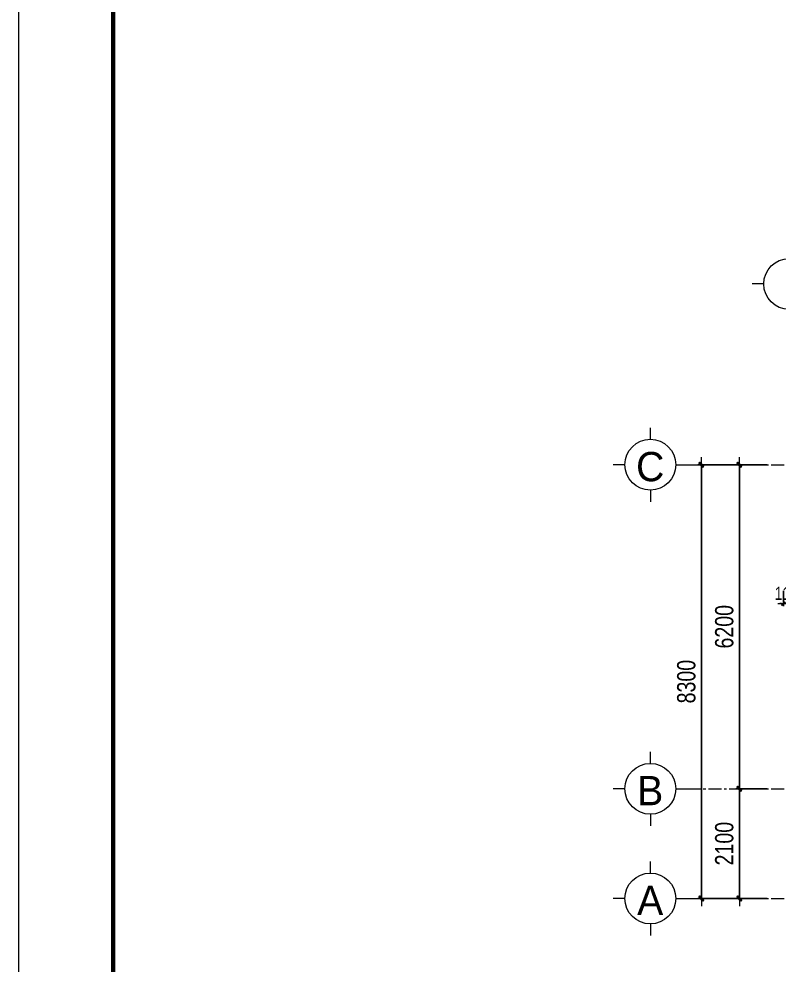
# Model space of a CAD drawing. Header units: millimetres. Extents: x 5243337 to 5938936, y 490824 to 785930.
# Drawn here: x 5679194 to 5693732, y 560534 to 578638 of the extents above; entities that cross this region are included whole.
import ezdxf
from ezdxf.enums import TextEntityAlignment as Align

# ---------------------------------------------------------------- set-up
doc = ezdxf.new("R2010")
doc.units = ezdxf.units.MM
doc.header["$MEASUREMENT"] = 0
doc.header["$PDMODE"] = 32
doc.linetypes.add('CENTER', pattern=[2, 1.25, -0.25, 0.25, -0.25])
doc.layers.get('0').update_dxf_attribs({"lineweight": 0})
doc.layers.get('Defpoints').update_dxf_attribs({"lineweight": 0})
for name, color, linetype, lineweight in [('dim', 144, 'Continuous', 13), ('Khungten_LCDI', 7, 'Continuous', 25), ('LC Dim', 8, 'Continuous', 18), ('LC ISO', 153, 'Continuous', 13), ('LC Net manh', 9, 'Continuous', 5), ('LC Net thay', 7, 'Continuous', 25), ('LC Text1', 3, 'Continuous', 20), ('text', 1, 'Continuous', 20), ('truc', 76, 'CENTER', 9)]:
    doc.layers.add(name, color=color, linetype=linetype, lineweight=lineweight)
doc.layers.add('KICHTHUOC', color=9, linetype='Continuous')
doc.styles.add('EG Hai', font='VHAVANB.TTF')
doc.styles.add('HOATBIF', font='hoatbif.shx', dxfattribs={"width": 0.8})
doc.styles.add('Khungten', font='VHAVAN.TTF', dxfattribs={"width": 0.9, "height": 5000})
doc.styles.add('Title', font='VHBLACK.TTF')
doc.dimstyles.new('1-100', dxfattribs={"dimscale": 100, "dimtxt": 2.5, "dimasz": 0.35, "dimexe": 0.5, "dimexo": 0, "dimgap": 0.8, "dimtad": 1, "dimdec": 0, "dimzin": 0, "dimdsep": 46, "dimtxsty": 'HOATBIF', "dimblk1": 'DOT', "dimblk2": 'DOT', "dimsah": 1, "dimcen": -1, "dimdle": 1, "dimclrd": 256, "dimclre": 256, "dimclrt": 4, "dimadec": 3, "dimazin": 2, "dimtfac": 0.333333, "dimtdec": 0, "dimtix": 1, "dimtmove": 2, "dimatfit": 3, "dimldrblk": 'DOT', "dimfxl": 1, "dimtvp": 0.833333, "dimtolj": 1, "dimtzin": 0, "dimarcsym": 0})

# ---------------------------------------------------------------- blocks, each defined once
blk = doc.blocks.new('DOT')
at = {"layer": 'dim'}
for p, q in [((-3, 0), (3, 0)), ((-1, -1), (1, 1))]:
    blk.add_line(p, q, dxfattribs=at)
blk.add_lwpolyline([(0.5, 1), (-1, -0.5), (-0.5, -1), (1, 0.5)], close=True, dxfattribs=at)
blk = doc.blocks.new('*D838')
at = {"layer": 'Defpoints', "color": 0, "ltscale": 300, "transparency": 16777216}
for p in [(5693507, 570108), (5692972, 563908), (5693507, 563908)]:
    blk.add_point(p, dxfattribs=at)
at = {"layer": 'LC Dim', "lineweight": -2, "ltscale": 300, "transparency": 16777216}
for p, q in [((5693507, 570108), (5692902, 570108)), ((5692972, 570059), (5692972, 563957)), ((5693507, 563908), (5692902, 563908))]:
    blk.add_line(p, q, dxfattribs=at)
at = {"layer": 'LC Dim', "lineweight": -2, "ltscale": 300, "transparency": 16777216, "xscale": 49, "yscale": 49, "zscale": 49}
for p, rotation in [((5692972, 570108), 90), ((5692972, 563908), 270)]:
    blk.add_blockref('DOT', p, dxfattribs=dict(at, rotation=rotation))
at = {"layer": 'LC Dim', "color": 4, "ltscale": 300, "transparency": 16777216, "insert": (5692685, 567008), "char_height": 350, "attachment_point": 5, "rotation": 90, "style": 'HOATBIF'}
blk.add_mtext('\\A1;6200', dxfattribs=at)
blk = doc.blocks.new('_Dot')
at = {"color": 0, "linetype": 'ByBlock', "lineweight": -2}
blk.add_line((-0.5, 0), (-1, 0), dxfattribs=at)
at = {"color": 0, "linetype": 'ByBlock', "const_width": 0.5}
blk.add_lwpolyline([(-0.25, 0, 1), (0.25, 0, 1)], format="xyb", close=True, dxfattribs=at)
blk = doc.blocks.new('*D839')
at = {"layer": 'Defpoints', "color": 0, "ltscale": 300, "transparency": 16777216}
for p in [(5693507, 563908), (5692972, 561808), (5693507, 561808)]:
    blk.add_point(p, dxfattribs=at)
at = {"layer": 'LC Dim', "lineweight": -2, "ltscale": 300, "transparency": 16777216}
for p, q in [((5693507, 563908), (5692902, 563908)), ((5692972, 563859), (5692972, 561857)), ((5693507, 561808), (5692902, 561808))]:
    blk.add_line(p, q, dxfattribs=at)
at = {"layer": 'LC Dim', "lineweight": -2, "ltscale": 300, "transparency": 16777216, "xscale": 49, "yscale": 49, "zscale": 49}
for p, rotation in [((5692972, 563908), 90), ((5692972, 561808), 270)]:
    blk.add_blockref('DOT', p, dxfattribs=dict(at, rotation=rotation))
at = {"layer": 'LC Dim', "color": 4, "ltscale": 300, "transparency": 16777216, "insert": (5692685, 562858), "char_height": 350, "attachment_point": 5, "rotation": 90, "style": 'HOATBIF'}
blk.add_mtext('\\A1;2100', dxfattribs=at)
blk = doc.blocks.new('*D840')
at = {"layer": 'Defpoints', "color": 0, "ltscale": 300, "transparency": 16777216}
for p in [(5693507, 570108), (5692246, 561808), (5693507, 561808)]:
    blk.add_point(p, dxfattribs=at)
at = {"layer": 'LC Dim', "lineweight": -2, "ltscale": 300, "transparency": 16777216}
for p, q in [((5693507, 570108), (5692176, 570108)), ((5692246, 570059), (5692246, 561857)), ((5693507, 561808), (5692176, 561808))]:
    blk.add_line(p, q, dxfattribs=at)
at = {"layer": 'LC Dim', "lineweight": -2, "ltscale": 300, "transparency": 16777216, "xscale": 49, "yscale": 49, "zscale": 49}
for p, rotation in [((5692246, 570108), 90), ((5692246, 561808), 270)]:
    blk.add_blockref('DOT', p, dxfattribs=dict(at, rotation=rotation))
at = {"layer": 'LC Dim', "color": 4, "ltscale": 300, "transparency": 16777216, "insert": (5691959, 565958), "char_height": 350, "attachment_point": 5, "rotation": 90, "style": 'HOATBIF'}
blk.add_mtext('\\A1;8300', dxfattribs=at)
blk = doc.blocks.new('TTRUC')
at = {"layer": 'LC ISO'}
for p, q in [((0, 6.95), (0, 10.13)), ((-6.95, 0), (-10.13, 0)), ((6.95, 0), (10.13, 0)), ((0, -6.95), (0, -10.13))]:
    blk.add_line(p, q, dxfattribs=at)
at = {"layer": 'LC Net manh'}
blk.add_circle((0, 0), 6.95, dxfattribs=at)
blk = doc.blocks.new('*D858')
at = {"layer": 'Defpoints', "color": 0, "ltscale": 500, "transparency": 16777216}
for p in [(5693816, 567697), (5693926, 567697), (5693926, 567450)]:
    blk.add_point(p, dxfattribs=at)
at = {"layer": 'LC Dim', "lineweight": -2, "ltscale": 500, "transparency": 16777216}
for p, q in [((5693816, 567697), (5693816, 567400)), ((5693926, 567697), (5693926, 567400)), ((5693781, 567450), (5693746, 567450)), ((5693816, 567450), (5693926, 567450)), ((5693961, 567450), (5693996, 567450))]:
    blk.add_line(p, q, dxfattribs=at)
at = {"layer": 'LC Dim', "lineweight": -2, "ltscale": 500, "transparency": 16777216, "xscale": 35, "yscale": 35, "zscale": 35}
blk.add_blockref('DOT', (5693816, 567450), dxfattribs=at)
at = {"layer": 'LC Dim', "lineweight": -2, "ltscale": 500, "transparency": 16777216, "xscale": 35, "yscale": 35, "zscale": 35, "rotation": 180}
blk.add_blockref('DOT', (5693926, 567450), dxfattribs=at)
at = {"layer": 'LC Dim', "color": 4, "ltscale": 500, "transparency": 16777216, "insert": (5693871, 567645), "char_height": 250, "attachment_point": 5, "style": 'HOATBIF'}
blk.add_mtext('\\A1;110', dxfattribs=at)
blk = doc.blocks.new('ha tang Nui Beo')
at = {"layer": 'Defpoints', "lineweight": 0}
blk.add_lwpolyline([(-1200, -14850), (-1200, 14850), (40800, 14850), (40800, -14850)], close=True, dxfattribs=at)
at = {"layer": 'Khungten_LCDI', "color": 5, "lineweight": 60}
blk.add_lwpolyline([(0, -14650), (0, 14650), (40600, 14650), (40600, -14650)], close=True, dxfattribs=at)
at = {"color": 7, "style": 'Khungten', "width": 0.8}
for tag, p in [('REVISION', (39499, -10746)), ('NGAYHT', (39546, -11609))]:
    blk.add_attdef(tag, text='', height=200, dxfattribs=at).set_placement(p, align=Align.CENTER)
at = {"layer": 'LC Text1', "style": 'Title', "width": 1.485915}
for tag, p, p2 in [('TENBANVE1', (36913, -8886), (40339, -8886)), ('TENBANVE2', (36913, -9562), (40339, -9562))]:
    blk.add_attdef(tag, text='', height=250, dxfattribs=at).set_placement(p, p2, align=Align.FIT)
at = {"layer": 'LC Text1', "style": 'Title', "width": 0.7}
blk.add_attdef('SOBANVE', text='', height=250, dxfattribs=at).set_placement((39562, -13896), align=Align.CENTER)

msp = doc.modelspace()

# ---------------------------------------------------------------- linework, layer by layer
at = {"layer": 'truc', "ltscale": 200}
for p, q in [((5691979.2, 570107.7), (5724633.7, 570107.7)), ((5691979.2, 563907.7), (5724725.7, 563907.7)), ((5691979.2, 561807.7), (5724598.2, 561807.7))]:
    msp.add_line(p, q, dxfattribs=at)

# ---------------------------------------------------------------- block references
at = {"layer": 'KICHTHUOC', "ltscale": 300, "xscale": 70, "yscale": 70, "zscale": 70}
for p in [(5693926.1, 573567.8), (5691269.9, 570107.7), (5691269.9, 563907.7), (5691269.9, 561807.7)]:
    msp.add_blockref('TTRUC', p, dxfattribs=at)
at = {"layer": 'LC Net thay', "xscale": 1.500000000004304, "yscale": 1.500000000004304, "zscale": 1.500000000004304}
msp.add_blockref('ha tang Nui Beo', (5680994, 572329.2), dxfattribs=at)

# ---------------------------------------------------------------- texts
at = {"layer": 'text', "ltscale": 0.2, "style": 'EG Hai'}
for s, p in [('c', (5691267.3, 569624.3)), ('b', (5691267.3, 563424.3)), ('a', (5691267.3, 561324.3))]:
    msp.add_text(s, height=560, dxfattribs=at).set_placement(p, align=Align.BOTTOM_CENTER)

# ---------------------------------------------------------------- dimensions: what is measured, and where the dimension line sits
at = {"layer": 'LC Dim', "ltscale": 300}
for base, p1, p2, picture, middle in [((5692246.2, 561807.7), (5693506.7, 570107.7), (5693506.7, 561807.7), '*D840', (5691959.2, 565957.7)), ((5692972.2, 563907.7), (5693506.7, 570107.7), (5693506.7, 563907.7), '*D838', (5692685.2, 567007.7)), ((5692972.2, 561807.7), (5693506.7, 563907.7), (5693506.7, 561807.7), '*D839', (5692685.2, 562857.7))]:
    dim = msp.add_linear_dim(base=base, p1=p1, p2=p2, angle=90, dimstyle='1-100', override={"dimscale": 140}, dxfattribs=at)
    dim.commit()
    dim.dimension.update_dxf_attribs({"geometry": picture, "text_midpoint": middle})
at = {"layer": 'LC Dim', "ltscale": 500}
dim = msp.add_linear_dim(base=(5693926.1, 567449.7), p1=(5693816.1, 567697), p2=(5693926.1, 567697), dimstyle='1-100', override={"dimgap": 0.7, "dimfxl": 0.5, "dimarcsym": 1}, dxfattribs=at)
dim.commit()
dim.dimension.update_dxf_attribs({"geometry": '*D858', "text_midpoint": (5693871.1, 567644.7)})

doc.saveas('drawing.dxf')
